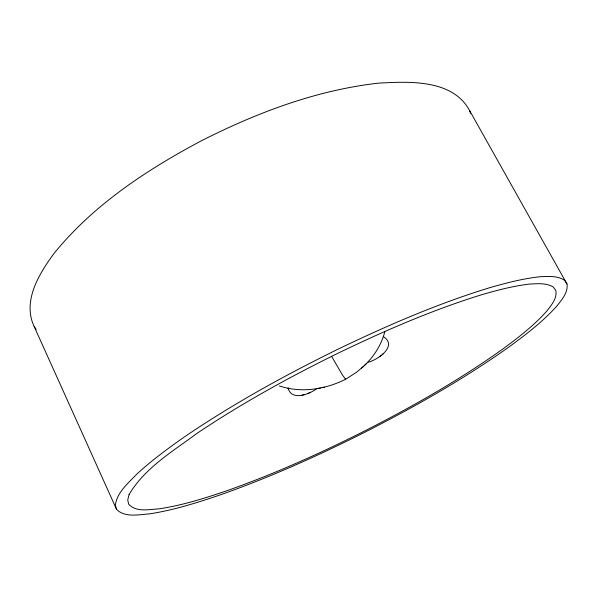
<?xml version="1.0" encoding="UTF-8"?>
<svg xmlns="http://www.w3.org/2000/svg" width="597" height="597" viewBox="0 0 597 597"><rect width="100%" height="100%" fill="white"/><g stroke="black" fill="none" stroke-linecap="round" stroke-linejoin="round"><path stroke-width="0.9" d="M345.611 378.983L345.581 379.296C325.35 389.378 301.127 393.356 279.381 385.916M384.804 331.723C381.461 344.767 373.946 356.573 364.163 365.752M367.968 362.245C377.864 360.006 398.214 345.73 383.184 336.477M382.923 354.066L383.319 353.685M331.589 356.327L342.387 374.901L345.581 379.296L356.513 372.274L363.289 366.565M361.439 368.312L366.357 363.677M380.065 356.372L380.587 355.969M381.259 355.454L381.752 355.088M316.335 389.035C308.836 394.274 292.209 400.923 288.254 388.729M307.731 393.527L308.477 393.222M309.097 392.96L309.873 392.632M302.119 395.162L302.754 395.02M303.552 394.833L304.246 394.677M317.761 388.52L320.455 387.96M322.164 387.595L324.425 387.125M116.602 509.457C125.139 517.868 138.705 514.584 149.399 513.89C173.1 510.248 196.062 503.077 218.718 495.406C269.978 477.451 319.596 455.101 368.028 430.601C416.624 405.691 464.294 378.692 508.86 347.051C525.86 334.596 542.822 321.738 556.926 305.962C561.814 299.672 568.225 292.605 567.016 284.023L469.757 110.833C452.75 79.02 409.341 81.498 378.588 83.132C316.246 90.162 256.695 112.736 201.04 140.959C146.519 170.018 93.378 204.92 54.111 253.344C39.223 273.575 22.134 300.985 34.148 326.492L116.602 509.457L115.325 505.271C117.087 492.018 128.497 482.951 137.116 473.794C152.571 459.697 169.458 447.31 186.637 435.392C234.942 402.774 286.12 374.632 338.424 348.991C387.625 325.343 437.892 303.537 490.159 287.56C506.816 282.806 523.651 278.411 540.927 276.665C548.889 276.463 557.673 275.598 564.613 280.329L567.016 284.023M34.148 326.492L36.186 329.32M469.757 110.833L470.496 113.4M288.179 387.729L288.284 389.057M129.071 494.6L127.728 500.017L128.654 504.114C136.026 512.465 148.877 509.42 158.66 508.898C181.07 505.622 202.779 498.861 224.196 491.659C273.322 474.533 320.858 453.123 367.259 429.653C413.773 405.803 459.414 379.961 502.017 349.588C517.995 337.812 533.972 325.678 547.113 310.701C551.509 304.88 557.449 298.187 555.777 290.329L553.218 286.978C546.233 282.791 537.785 283.709 530.009 284.03C513.532 285.888 497.473 290.149 481.592 294.761C432.526 309.947 385.296 330.454 339.074 352.7C290.023 376.752 242.024 403.132 196.644 433.609C172.503 451.601 144.675 467.988 129.071 494.6"/></g></svg>
